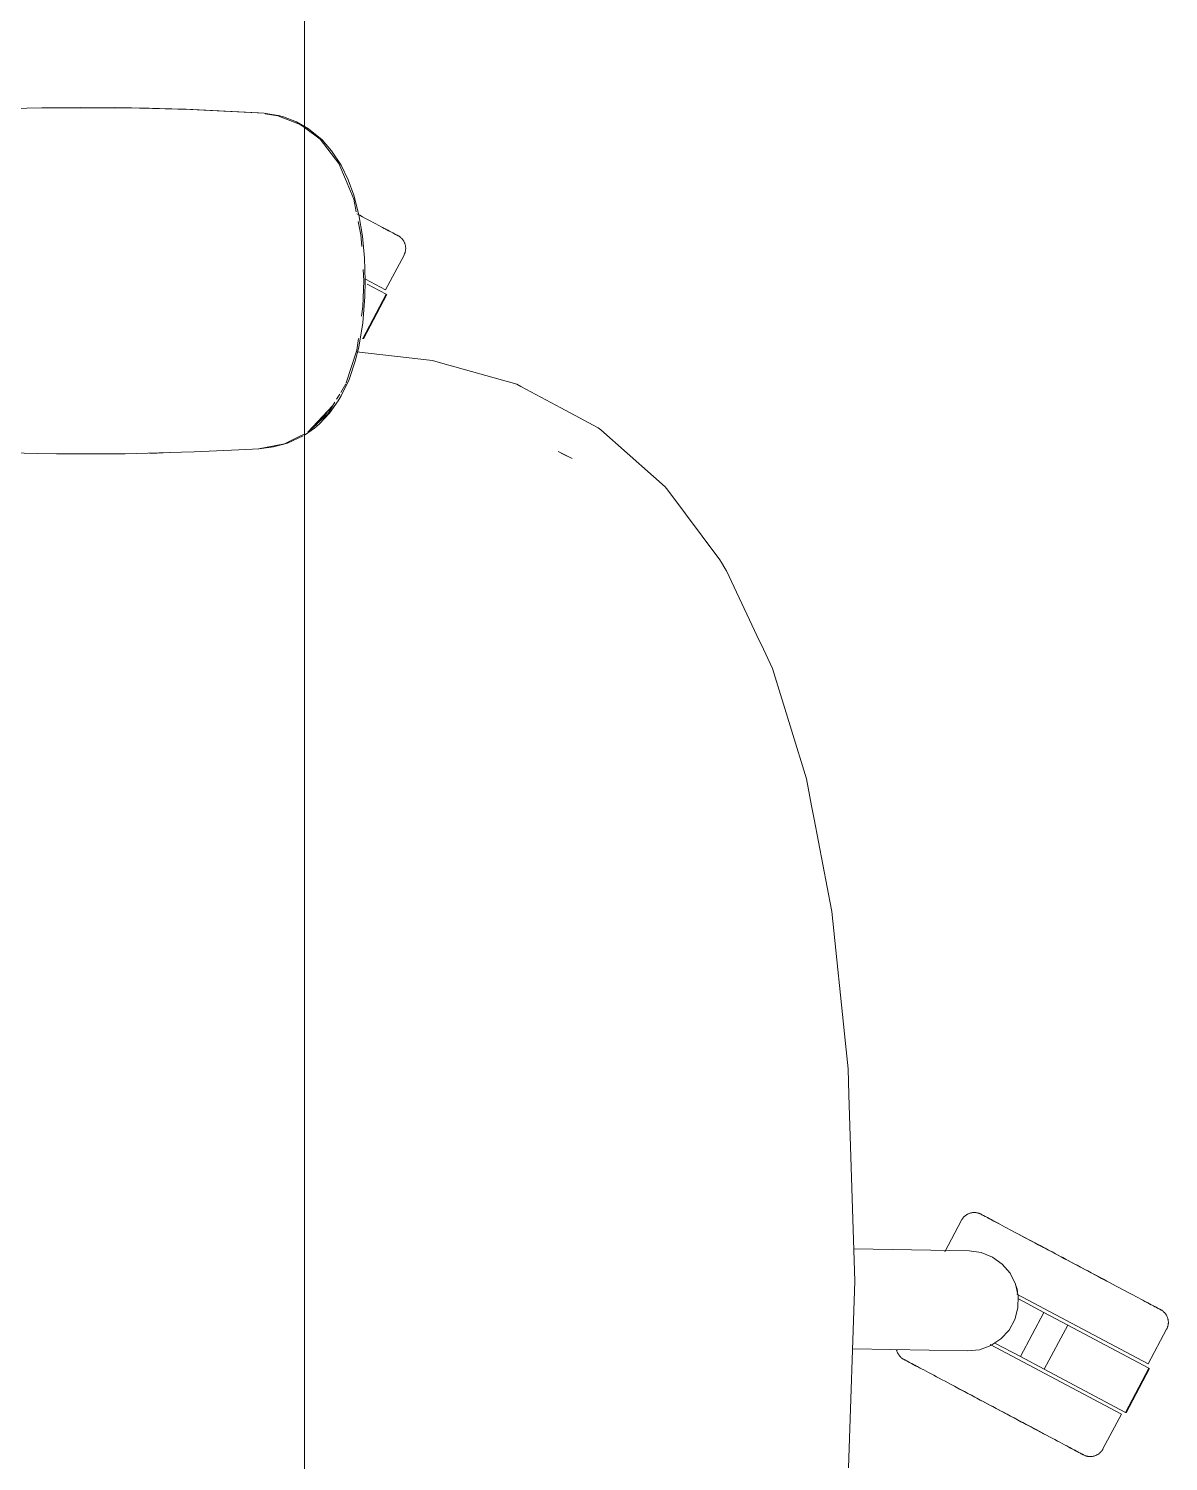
# Model space of a CAD drawing. Header units: millimetres. Extents: x 79795 to 317870, y -36033 to 97293.
# Drawn here: x 200598.6 to 200917.5, y 33480.2 to 33881.1 of the extents above; entities that cross this region are included whole.
import ezdxf

# ---------------------------------------------------------------- set-up
doc = ezdxf.new("R2010")
doc.units = ezdxf.units.MM
doc.header["$MEASUREMENT"] = 0
doc.layers.add('G-IMPT', color=8, linetype='CONTINUOUS', lineweight=9)
doc.layers.add('I-FURN', color=8, linetype='CONTINUOUS', lineweight=9)

msp = doc.modelspace()

# ---------------------------------------------------------------- linework, layer by layer
at = {"layer": 'G-IMPT'}
for p, q in [((200602.34, 33858.92), (200593.92, 33858.76)), ((200602.34, 33858.92), (200613.13, 33859.01)), ((200602.34, 33858.92), (200622.52, 33858.97)), ((200602.34, 33858.92), (200632.35, 33858.81)), ((200632.35, 33858.81), (200613.13, 33859.01)), ((200622.52, 33858.97), (200632.35, 33858.81)), ((200622.52, 33858.97), (200643.92, 33858.46)), ((200622.52, 33858.97), (200642.71, 33858.5)), ((200622.52, 33858.93), (200624.56, 33858.95)), ((200624.56, 33858.95), (200626.77, 33858.87)), ((200632.35, 33858.81), (200643.92, 33858.46)), ((200643.92, 33858.46), (200642.71, 33858.5)), ((200642.71, 33858.5), (200664.49, 33857.42)), ((200642.71, 33858.5), (200662.89, 33857.53)), ((200643.92, 33858.46), (200664.49, 33857.42)), ((200664.49, 33857.42), (200662.89, 33857.53)), ((200664.49, 33857.42), (200666.14, 33857.16)), ((200668.35, 33856.7), (200664.83, 33857.23)), ((200668.53, 33856.72), (200666.14, 33857.16)), ((200668.35, 33856.7), (200674.55, 33854.29)), ((200668.53, 33856.72), (200669.88, 33856.35)), ((200673.52, 33854.96), (200669.88, 33856.35)), ((200673.52, 33854.96), (200675.76, 33853.68)), ((200674.55, 33854.29), (200675.76, 33853.39)), ((200675.76, 33853.68), (200676.95, 33853)), ((200675.76, 33853.39), (200680.17, 33850.12)), ((200676.95, 33853), (200680.69, 33849.92)), ((200680.17, 33850.12), (200685.39, 33843.33)), ((200683.36, 33846.89), (200680.69, 33849.92)), ((200686.02, 33842.84), (200683.36, 33846.89)), ((200685.39, 33843.33), (200687.23, 33838.94)), ((200686.02, 33842.84), (200688, 33838.76)), ((200689.56, 33833.32), (200687.23, 33838.94)), ((200689.59, 33834.43), (200688, 33838.76)), ((200689.56, 33833.32), (200690.27, 33829.85)), ((200689.59, 33834.43), (200691.01, 33828.95)), ((200692.01, 33823.02), (200691.01, 33828.95)), ((200690.83, 33827.1), (200691.6, 33823.35)), ((200691.6, 33823.35), (200691.8, 33820.15)), ((200692.01, 33823.02), (200692.58, 33816.87)), ((200692.76, 33810.53), (200692.58, 33816.87)), ((200692.19, 33813.64), (200692.39, 33810.53)), ((200692.15, 33803.36), (200692.39, 33810.53)), ((200692.67, 33806.02), (200692.76, 33810.53)), ((200692.67, 33806.02), (200692.1, 33798.71)), ((200692.15, 33803.36), (200691.76, 33800.58)), ((200690.98, 33791.94), (200692.1, 33798.71)), ((200690.89, 33794.4), (200690.43, 33791.1)), ((200690.43, 33791.1), (200687.48, 33781.96)), ((200690, 33788.02), (200690.98, 33791.94)), ((200690.31, 33790.6), (200711.59, 33788.18)), ((200690, 33788.02), (200688.26, 33782.93)), ((200713.85, 33787.55), (200711.59, 33788.18)), ((200713.85, 33787.55), (200735.19, 33781.54)), ((200687.4, 33781.71), (200685.93, 33779.26)), ((200688.26, 33782.93), (200686.06, 33778.29)), ((200735.19, 33781.54), (200736.31, 33780.95)), ((200736.31, 33780.95), (200747.54, 33774.93)), ((200684.32, 33776.56), (200682.44, 33773.41)), ((200682.8, 33773.46), (200685.25, 33776.92)), ((200685.65, 33778.79), (200684.79, 33777.35)), ((200686.06, 33778.29), (200685.25, 33776.92)), ((200683.63, 33775.5), (200676.73, 33768.11)), ((200682.44, 33773.41), (200676.73, 33768.11)), ((200682.22, 33773.87), (200679.14, 33770.34)), ((200679.94, 33770.42), (200682.8, 33773.46)), ((200683.63, 33775.5), (200682.35, 33774.03)), ((200747.54, 33774.93), (200757.98, 33769.35)), ((200675.76, 33767.33), (200678.62, 33769.28)), ((200676.73, 33768.11), (200679.14, 33770.34)), ((200679.94, 33770.42), (200678.62, 33769.28)), ((200758.65, 33768.76), (200757.98, 33769.35)), ((200773.43, 33755.75), (200758.65, 33768.76)), ((200670.23, 33764.9), (200662.89, 33763.53)), ((200667.12, 33764.03), (200671.07, 33765.1)), ((200674.49, 33767), (200670.23, 33764.9)), ((200675.4, 33767.08), (200671.07, 33765.1)), ((200674.49, 33767), (200675.76, 33767.63)), ((200600.98, 33762.16), (200588.67, 33762.45)), ((200600.98, 33762.16), (200606.45, 33762.08)), ((200621.16, 33762.08), (200606.45, 33762.08)), ((200625.67, 33762.13), (200621.16, 33762.08)), ((200625.67, 33762.13), (200641.34, 33762.51)), ((200632.4, 33762.3), (200634.61, 33762.3)), ((200637.94, 33762.45), (200634.61, 33762.3)), ((200641.34, 33762.51), (200644.89, 33762.63)), ((200657.45, 33763.25), (200644.89, 33762.63)), ((200657.45, 33763.25), (200663.11, 33763.53)), ((200663.11, 33763.53), (200667.12, 33764.03)), ((200748.38, 33761.92), (200746.79, 33762.7)), ((200750.68, 33760.74), (200746.79, 33762.7)), ((200750.68, 33760.74), (200748.38, 33761.92)), ((200773.43, 33755.75), (200776.69, 33752.88)), ((200777.41, 33751.91), (200776.69, 33752.88)), ((200791.98, 33732.41), (200777.41, 33751.91)), ((200791.98, 33732.41), (200792.44, 33731.64)), ((200792.44, 33731.64), (200793.39, 33730.06)), ((200793.81, 33729.35), (200793.39, 33730.06)), ((200793.81, 33729.35), (200803.07, 33709.71)), ((200803.07, 33709.71), (200803.51, 33708.79)), ((200806.7, 33702.03), (200803.51, 33708.79)), ((200806.7, 33702.03), (200812.02, 33684.76)), ((200812.02, 33684.76), (200816.21, 33671.15)), ((200816.21, 33671.15), (200817.67, 33663.55)), ((200818.37, 33659.88), (200817.67, 33663.55)), ((200818.37, 33659.88), (200823.24, 33634.51)), ((200823.33, 33634.04), (200823.24, 33634.51)), ((200823.33, 33634.04), (200827.15, 33597.05)), ((200827.15, 33597.05), (200827.88, 33589.98)), ((200828.11, 33582.73), (200827.88, 33589.98)), ((200829.72, 33530.56), (200828.11, 33582.73)), ((200828.02, 33478.38), (200829.72, 33530.56))]:
    msp.add_line(p, q, dxfattribs=at)
at = {"layer": 'I-FURN'}
for p, q in [((200675.76, 34208.33), (200675.76, 32808.33)), ((200675.76, 32808.33), (200675.76, 34208.33)), ((200691.24, 33828.83), (200690.41, 33829.27)), ((200692.05, 33828.4), (200691.24, 33828.83)), ((200692.84, 33827.98), (200692.05, 33828.4)), ((200693.6, 33827.57), (200692.84, 33827.98)), ((200694.34, 33827.18), (200693.6, 33827.57)), ((200695.05, 33826.81), (200694.34, 33827.18)), ((200695.72, 33826.44), (200695.05, 33826.81)), ((200696.37, 33826.1), (200695.72, 33826.44)), ((200696.99, 33825.77), (200696.37, 33826.1)), ((200697.57, 33825.46), (200696.99, 33825.77)), ((200697.26, 33825.63), (200697.83, 33825.32)), ((200698.12, 33825.17), (200697.57, 33825.46)), ((200697.83, 33825.32), (200698.37, 33825.04)), ((200698.64, 33824.89), (200698.12, 33825.17)), ((200698.37, 33825.04), (200698.87, 33824.77)), ((200699.12, 33824.64), (200698.64, 33824.89)), ((200698.87, 33824.77), (200699.33, 33824.53)), ((200699.57, 33824.4), (200699.12, 33824.64)), ((200699.33, 33824.53), (200699.76, 33824.3)), ((200699.98, 33824.18), (200699.57, 33824.4)), ((200699.76, 33824.3), (200700.15, 33824.09)), ((200700.35, 33823.98), (200699.98, 33824.18)), ((200700.15, 33824.09), (200700.51, 33823.9)), ((200700.69, 33823.81), (200700.35, 33823.98)), ((200700.51, 33823.9), (200700.83, 33823.73)), ((200700.98, 33823.65), (200700.69, 33823.81)), ((200700.83, 33823.73), (200701.11, 33823.58)), ((200701.24, 33823.51), (200700.98, 33823.65)), ((200701.11, 33823.58), (200701.35, 33823.45)), ((200701.46, 33823.39), (200701.24, 33823.51)), ((200701.35, 33823.45), (200701.55, 33823.35)), ((200701.64, 33823.3), (200701.46, 33823.39)), ((200701.55, 33823.35), (200701.71, 33823.26)), ((200701.78, 33823.22), (200701.64, 33823.3)), ((200701.71, 33823.26), (200701.83, 33823.2)), ((200701.88, 33823.17), (200701.78, 33823.22)), ((200701.83, 33823.2), (200701.92, 33823.15)), ((200701.94, 33823.14), (200701.88, 33823.17)), ((200701.92, 33823.15), (200701.96, 33823.13)), ((200701.96, 33823.13), (200701.94, 33823.14)), ((200701.96, 33823.13), (200702.1, 33823.05)), ((200701.96, 33823.13), (200701.96, 33823.13)), ((200702.1, 33823.05), (200702.24, 33822.96)), ((200702.24, 33822.96), (200702.38, 33822.88)), ((200702.38, 33822.88), (200702.51, 33822.78)), ((200702.51, 33822.78), (200702.63, 33822.68)), ((200702.63, 33822.68), (200702.75, 33822.58)), ((200702.75, 33822.58), (200702.87, 33822.47)), ((200702.87, 33822.47), (200702.99, 33822.35)), ((200702.99, 33822.35), (200703.1, 33822.23)), ((200703.1, 33822.23), (200703.2, 33822.11)), ((200703.2, 33822.11), (200703.3, 33821.98)), ((200703.3, 33821.98), (200703.39, 33821.85)), ((200703.39, 33821.85), (200703.48, 33821.72)), ((200703.48, 33821.72), (200703.56, 33821.58)), ((200703.56, 33821.58), (200703.64, 33821.44)), ((200703.64, 33821.44), (200703.71, 33821.29)), ((200703.71, 33821.29), (200703.78, 33821.15)), ((200703.78, 33821.15), (200703.84, 33821)), ((200703.84, 33821), (200703.89, 33820.84)), ((200703.89, 33820.84), (200703.94, 33820.69)), ((200703.94, 33820.69), (200703.98, 33820.54)), ((200703.98, 33820.54), (200704.02, 33820.38)), ((200698.48, 33807.99), (200703.63, 33817.68)), ((200703.65, 33817.72), (200703.63, 33817.68)), ((200703.72, 33817.86), (200703.65, 33817.72)), ((200703.79, 33818.01), (200703.72, 33817.86)), ((200703.85, 33818.16), (200703.79, 33818.01)), ((200703.9, 33818.31), (200703.85, 33818.16)), ((200703.95, 33818.46), (200703.9, 33818.31)), ((200703.99, 33818.62), (200703.95, 33818.46)), ((200704.02, 33818.78), (200703.99, 33818.62)), ((200704.02, 33820.38), (200704.05, 33820.22)), ((200704.05, 33818.94), (200704.02, 33818.78)), ((200704.05, 33820.22), (200704.07, 33820.06)), ((200704.07, 33819.09), (200704.05, 33818.94)), ((200704.07, 33820.06), (200704.09, 33819.9)), ((200704.09, 33819.26), (200704.07, 33819.09)), ((200704.09, 33819.9), (200704.1, 33819.74)), ((200704.1, 33819.42), (200704.09, 33819.26)), ((200704.1, 33819.74), (200704.1, 33819.58)), ((200704.1, 33819.58), (200704.1, 33819.42)), ((200692.85, 33810.98), (200698.48, 33807.99)), ((200693.37, 33809.57), (200698.66, 33806.76)), ((200698.66, 33806.76), (200692.09, 33794.4)), ((200692.26, 33794.31), (200698.83, 33806.67)), ((200692.09, 33794.4), (200692, 33794.45)), ((200859.68, 33547.79), (200859.76, 33547.93)), ((200859.76, 33547.93), (200859.85, 33548.06)), ((200859.85, 33548.06), (200859.94, 33548.19)), ((200859.94, 33548.19), (200860.04, 33548.32)), ((200860.04, 33548.32), (200860.15, 33548.44)), ((200860.15, 33548.44), (200860.26, 33548.56)), ((200860.26, 33548.56), (200860.37, 33548.67)), ((200860.37, 33548.67), (200860.49, 33548.78)), ((200860.49, 33548.78), (200860.61, 33548.88)), ((200860.61, 33548.88), (200860.74, 33548.98)), ((200860.74, 33548.98), (200860.87, 33549.08)), ((200860.87, 33549.08), (200861.01, 33549.16)), ((200861.01, 33549.16), (200861.15, 33549.25)), ((200861.15, 33549.25), (200861.29, 33549.33)), ((200861.29, 33549.33), (200861.43, 33549.4)), ((200861.43, 33549.4), (200861.58, 33549.46)), ((200861.58, 33549.46), (200861.73, 33549.52)), ((200861.73, 33549.52), (200861.88, 33549.58)), ((200861.88, 33549.58), (200862.03, 33549.63)), ((200862.03, 33549.63), (200862.19, 33549.67)), ((200862.19, 33549.67), (200862.35, 33549.7)), ((200862.35, 33549.7), (200862.5, 33549.73)), ((200862.5, 33549.73), (200862.66, 33549.76)), ((200862.66, 33549.76), (200862.82, 33549.77)), ((200862.82, 33549.77), (200862.99, 33549.78)), ((200862.99, 33549.78), (200863.15, 33549.79)), ((200863.15, 33549.79), (200863.31, 33549.78)), ((200863.31, 33549.78), (200863.47, 33549.77)), ((200863.47, 33549.77), (200863.63, 33549.76)), ((200863.63, 33549.76), (200863.79, 33549.73)), ((200863.79, 33549.73), (200863.95, 33549.71)), ((200863.95, 33549.71), (200864.1, 33549.67)), ((200864.1, 33549.67), (200864.26, 33549.63)), ((200864.26, 33549.63), (200864.41, 33549.58)), ((200864.41, 33549.58), (200864.57, 33549.53)), ((200864.57, 33549.53), (200864.72, 33549.47)), ((200864.72, 33549.47), (200864.86, 33549.4)), ((200864.86, 33549.4), (200865.01, 33549.33)), ((200865.01, 33549.33), (200865.05, 33549.31)), ((200865.05, 33549.31), (200865.07, 33549.3)), ((200865.09, 33549.29), (200865.05, 33549.31)), ((200865.05, 33549.31), (200865.05, 33549.31)), ((200865.07, 33549.3), (200865.13, 33549.27)), ((200865.18, 33549.24), (200865.09, 33549.29)), ((200865.13, 33549.27), (200865.23, 33549.22)), ((200865.3, 33549.18), (200865.18, 33549.24)), ((200865.23, 33549.22), (200865.37, 33549.14)), ((200865.46, 33549.09), (200865.3, 33549.18)), ((200865.37, 33549.14), (200865.55, 33549.05)), ((200865.66, 33548.99), (200865.46, 33549.09)), ((200865.55, 33549.05), (200865.77, 33548.93)), ((200865.9, 33548.86), (200865.66, 33548.99)), ((200865.77, 33548.93), (200866.03, 33548.79)), ((200866.18, 33548.71), (200865.9, 33548.86)), ((200866.03, 33548.79), (200866.32, 33548.63)), ((200866.5, 33548.54), (200866.18, 33548.71)), ((200866.32, 33548.63), (200866.66, 33548.46)), ((200866.86, 33548.35), (200866.5, 33548.54)), ((200866.66, 33548.46), (200867.03, 33548.26)), ((200867.25, 33548.14), (200866.86, 33548.35)), ((200867.03, 33548.26), (200867.44, 33548.04)), ((200867.68, 33547.91), (200867.25, 33548.14)), ((200867.44, 33548.04), (200867.89, 33547.8)), ((200859.6, 33547.65), (200854.9, 33538.81)), ((200859.6, 33547.65), (200859.68, 33547.79)), ((200868.14, 33547.67), (200867.68, 33547.91)), ((200867.89, 33547.8), (200868.37, 33547.55)), ((200868.64, 33547.4), (200868.14, 33547.67)), ((200868.37, 33547.55), (200868.89, 33547.27)), ((200869.18, 33547.12), (200868.64, 33547.4)), ((200868.89, 33547.27), (200869.44, 33546.98)), ((200869.75, 33546.81), (200869.18, 33547.12)), ((200869.44, 33546.98), (200870.02, 33546.67)), ((200870.35, 33546.49), (200869.75, 33546.81)), ((200870.98, 33546.16), (200870.35, 33546.49)), ((200871.65, 33545.8), (200870.98, 33546.16)), ((200872.34, 33545.43), (200871.65, 33545.8)), ((200873.06, 33545.05), (200872.34, 33545.43)), ((200873.81, 33544.65), (200873.06, 33545.05)), ((200874.59, 33544.24), (200873.81, 33544.65)), ((200875.39, 33543.81), (200874.59, 33544.24)), ((200876.22, 33543.37), (200875.39, 33543.81)), ((200875.77, 33543.61), (200876.6, 33543.17)), ((200877.06, 33542.92), (200876.22, 33543.37)), ((200876.6, 33543.17), (200877.46, 33542.71)), ((200877.93, 33542.46), (200877.06, 33542.92)), ((200877.46, 33542.71), (200878.34, 33542.25)), ((200878.82, 33541.99), (200877.93, 33542.46)), ((200878.34, 33542.25), (200879.23, 33541.77)), ((200879.72, 33541.51), (200878.82, 33541.99)), ((200879.23, 33541.77), (200880.15, 33541.29)), ((200880.65, 33541.02), (200879.72, 33541.51)), ((200880.15, 33541.29), (200881.08, 33540.79)), ((200881.58, 33540.52), (200880.65, 33541.02)), ((200881.08, 33540.79), (200882.02, 33540.29)), ((200882.54, 33540.01), (200881.58, 33540.52)), ((200882.02, 33540.29), (200882.98, 33539.78)), ((200883.5, 33539.5), (200882.54, 33540.01)), ((200829.44, 33539.59), (200861.78, 33539.02)), ((200861.78, 33539.02), (200865.13, 33538.56)), ((200865.13, 33538.56), (200868.26, 33537.31)), ((200868.26, 33537.31), (200871, 33535.34)), ((200882.98, 33539.78), (200883.95, 33539.26)), ((200884.47, 33538.98), (200883.5, 33539.5)), ((200883.95, 33539.26), (200884.92, 33538.74)), ((200885.46, 33538.46), (200884.47, 33538.98)), ((200884.92, 33538.74), (200885.91, 33538.22)), ((200886.45, 33537.93), (200885.46, 33538.46)), ((200885.91, 33538.22), (200886.91, 33537.69)), ((200887.44, 33537.4), (200886.45, 33537.93)), ((200886.91, 33537.69), (200887.91, 33537.16)), ((200888.45, 33536.87), (200887.44, 33537.4)), ((200887.91, 33537.16), (200888.91, 33536.63)), ((200889.45, 33536.34), (200888.45, 33536.87)), ((200888.91, 33536.63), (200889.91, 33536.09)), ((200890.46, 33535.8), (200889.45, 33536.34)), ((200889.91, 33536.09), (200890.92, 33535.56)), ((200871, 33535.34), (200873.19, 33532.78)), ((200873.19, 33532.78), (200874.71, 33529.77)), ((200891.46, 33535.27), (200890.46, 33535.8)), ((200890.92, 33535.56), (200891.92, 33535.02)), ((200892.46, 33534.74), (200891.46, 33535.27)), ((200891.92, 33535.02), (200892.92, 33534.49)), ((200893.46, 33534.2), (200892.46, 33534.74)), ((200892.92, 33534.49), (200893.92, 33533.96)), ((200894.46, 33533.68), (200893.46, 33534.2)), ((200893.92, 33533.96), (200894.91, 33533.43)), ((200895.44, 33533.15), (200894.46, 33533.68)), ((200894.91, 33533.43), (200895.9, 33532.91)), ((200896.42, 33532.63), (200895.44, 33533.15)), ((200895.9, 33532.91), (200896.87, 33532.39)), ((200897.39, 33532.12), (200896.42, 33532.63)), ((200896.87, 33532.39), (200897.83, 33531.88)), ((200898.35, 33531.61), (200897.39, 33532.12)), ((200897.83, 33531.88), (200898.79, 33531.37)), ((200874.71, 33529.77), (200875.46, 33526.48)), ((200899.29, 33531.1), (200898.35, 33531.61)), ((200898.79, 33531.37), (200899.72, 33530.88)), ((200900.22, 33530.61), (200899.29, 33531.1)), ((200899.72, 33530.88), (200900.65, 33530.39)), ((200901.14, 33530.12), (200900.22, 33530.61)), ((200900.65, 33530.39), (200901.55, 33529.9)), ((200902.03, 33529.65), (200901.14, 33530.12)), ((200902.91, 33529.18), (200902.03, 33529.65)), ((200903.77, 33528.73), (200902.91, 33529.18)), ((200904.6, 33528.28), (200903.77, 33528.73)), ((200905.41, 33527.85), (200904.6, 33528.28)), ((200875.12, 33526.97), (200911.84, 33507.45)), ((200875.46, 33526.48), (200875.4, 33523.1)), ((200875.53, 33525.62), (200882.67, 33521.82)), ((200906.2, 33527.43), (200905.41, 33527.85)), ((200906.96, 33527.03), (200906.2, 33527.43)), ((200907.7, 33526.64), (200906.96, 33527.03)), ((200908.4, 33526.26), (200907.7, 33526.64)), ((200909.08, 33525.9), (200908.4, 33526.26)), ((200909.73, 33525.55), (200909.08, 33525.9)), ((200910.35, 33525.23), (200909.73, 33525.55)), ((200910.93, 33524.92), (200910.35, 33525.23)), ((200910.62, 33525.08), (200911.19, 33524.78)), ((200911.48, 33524.62), (200910.93, 33524.92)), ((200911.19, 33524.78), (200911.72, 33524.49)), ((200912, 33524.35), (200911.48, 33524.62)), ((200911.72, 33524.49), (200912.23, 33524.23)), ((200912.48, 33524.09), (200912, 33524.35)), ((200912.23, 33524.23), (200912.69, 33523.98)), ((200912.93, 33523.85), (200912.48, 33524.09)), ((200912.69, 33523.98), (200913.12, 33523.75)), ((200875.4, 33523.1), (200874.54, 33519.84)), ((200882.67, 33521.82), (200876.1, 33509.46)), ((200882.67, 33521.82), (200889.31, 33518.29)), ((200913.34, 33523.64), (200912.93, 33523.85)), ((200913.12, 33523.75), (200913.51, 33523.54)), ((200913.71, 33523.44), (200913.34, 33523.64)), ((200913.51, 33523.54), (200913.87, 33523.35)), ((200914.05, 33523.26), (200913.71, 33523.44)), ((200913.87, 33523.35), (200914.19, 33523.19)), ((200914.34, 33523.1), (200914.05, 33523.26)), ((200914.19, 33523.19), (200914.47, 33523.04)), ((200914.6, 33522.96), (200914.34, 33523.1)), ((200914.47, 33523.04), (200914.71, 33522.91)), ((200914.82, 33522.85), (200914.6, 33522.96)), ((200914.71, 33522.91), (200914.91, 33522.8)), ((200915, 33522.75), (200914.82, 33522.85)), ((200914.91, 33522.8), (200915.07, 33522.72)), ((200915.14, 33522.68), (200915, 33522.75)), ((200915.07, 33522.72), (200915.19, 33522.65)), ((200915.24, 33522.62), (200915.14, 33522.68)), ((200915.19, 33522.65), (200915.27, 33522.61)), ((200915.3, 33522.59), (200915.24, 33522.62)), ((200915.27, 33522.61), (200915.32, 33522.58)), ((200915.32, 33522.58), (200915.3, 33522.59)), ((200915.32, 33522.58), (200915.46, 33522.5)), ((200915.32, 33522.58), (200915.32, 33522.58)), ((200915.46, 33522.5), (200915.6, 33522.42)), ((200915.6, 33522.42), (200915.73, 33522.33)), ((200915.73, 33522.33), (200915.86, 33522.23)), ((200915.86, 33522.23), (200915.99, 33522.14)), ((200915.99, 33522.14), (200916.11, 33522.03)), ((200916.11, 33522.03), (200916.23, 33521.92)), ((200916.23, 33521.92), (200916.35, 33521.81)), ((200916.35, 33521.81), (200916.45, 33521.69)), ((200916.45, 33521.69), (200916.56, 33521.56)), ((200916.56, 33521.56), (200916.66, 33521.44)), ((200916.66, 33521.44), (200916.75, 33521.31)), ((200916.75, 33521.31), (200916.84, 33521.17)), ((200916.84, 33521.17), (200916.92, 33521.03)), ((200916.92, 33521.03), (200917, 33520.89)), ((200917, 33520.89), (200917.07, 33520.75)), ((200917.07, 33520.75), (200917.14, 33520.6)), ((200917.14, 33520.6), (200917.2, 33520.45)), ((200917.2, 33520.45), (200917.25, 33520.3)), ((200917.25, 33520.3), (200917.3, 33520.15)), ((200917.3, 33520.15), (200917.34, 33519.99)), ((200917.34, 33519.99), (200917.38, 33519.83)), ((200872.92, 33516.88), (200870.64, 33514.4)), ((200874.54, 33519.84), (200872.92, 33516.88)), ((200889.31, 33518.29), (200882.74, 33505.93)), ((200889.31, 33518.29), (200912.02, 33506.21)), ((200911.84, 33507.45), (200916.99, 33517.13)), ((200917.01, 33517.17), (200916.99, 33517.13)), ((200917.08, 33517.31), (200917.01, 33517.17)), ((200917.15, 33517.46), (200917.08, 33517.31)), ((200917.2, 33517.61), (200917.15, 33517.46)), ((200917.26, 33517.76), (200917.2, 33517.61)), ((200917.31, 33517.92), (200917.26, 33517.76)), ((200917.35, 33518.07), (200917.31, 33517.92)), ((200917.38, 33518.23), (200917.35, 33518.07)), ((200917.38, 33519.83), (200917.41, 33519.67)), ((200917.41, 33518.39), (200917.38, 33518.23)), ((200917.41, 33519.67), (200917.43, 33519.51)), ((200917.43, 33518.55), (200917.41, 33518.39)), ((200917.43, 33519.51), (200917.45, 33519.35)), ((200917.45, 33518.71), (200917.43, 33518.55)), ((200917.45, 33519.35), (200917.46, 33519.19)), ((200917.46, 33518.87), (200917.45, 33518.71)), ((200917.46, 33519.19), (200917.46, 33519.03)), ((200917.46, 33519.03), (200917.46, 33518.87)), ((200867.83, 33512.53), (200864.65, 33511.39)), ((200867.58, 33512.86), (200904.33, 33493.32)), ((200870.64, 33514.4), (200867.83, 33512.53)), ((200876.1, 33509.46), (200868.96, 33513.26)), ((200861.3, 33511.04), (200829.11, 33511.6)), ((200841.43, 33511.29), (200841.4, 33511.45)), ((200841.47, 33511.13), (200841.43, 33511.29)), ((200841.52, 33510.98), (200841.47, 33511.13)), ((200841.57, 33510.83), (200841.52, 33510.98)), ((200841.63, 33510.68), (200841.57, 33510.83)), ((200841.7, 33510.53), (200841.63, 33510.68)), ((200841.77, 33510.39), (200841.7, 33510.53)), ((200841.85, 33510.25), (200841.77, 33510.39)), ((200841.93, 33510.11), (200841.85, 33510.25)), ((200842.02, 33509.97), (200841.93, 33510.11)), ((200842.12, 33509.84), (200842.02, 33509.97)), ((200842.22, 33509.72), (200842.12, 33509.84)), ((200842.32, 33509.59), (200842.22, 33509.72)), ((200842.43, 33509.47), (200842.32, 33509.59)), ((200842.54, 33509.36), (200842.43, 33509.47)), ((200842.66, 33509.25), (200842.54, 33509.36)), ((200842.78, 33509.14), (200842.66, 33509.25)), ((200842.91, 33509.04), (200842.78, 33509.14)), ((200843.04, 33508.95), (200842.91, 33509.04)), ((200843.17, 33508.86), (200843.04, 33508.95)), ((200843.31, 33508.78), (200843.17, 33508.86)), ((200843.45, 33508.7), (200843.31, 33508.78)), ((200843.46, 33508.69), (200843.45, 33508.7)), ((200843.45, 33508.7), (200843.47, 33508.69)), ((200843.5, 33508.67), (200843.46, 33508.69)), ((200843.47, 33508.69), (200843.53, 33508.65)), ((200843.58, 33508.63), (200843.5, 33508.67)), ((200843.53, 33508.65), (200843.63, 33508.6)), ((200843.7, 33508.56), (200843.58, 33508.63)), ((200843.63, 33508.6), (200843.77, 33508.53)), ((200843.86, 33508.48), (200843.7, 33508.56)), ((200843.77, 33508.53), (200843.95, 33508.43)), ((200844.07, 33508.37), (200843.86, 33508.48)), ((200843.95, 33508.43), (200844.17, 33508.31)), ((200844.31, 33508.24), (200844.07, 33508.37)), ((200844.17, 33508.31), (200844.43, 33508.18)), ((200844.59, 33508.09), (200844.31, 33508.24)), ((200844.43, 33508.18), (200844.73, 33508.02)), ((200844.9, 33507.93), (200844.59, 33508.09)), ((200844.73, 33508.02), (200845.06, 33507.84)), ((200845.26, 33507.74), (200844.9, 33507.93)), ((200845.06, 33507.84), (200845.44, 33507.64)), ((200864.65, 33511.39), (200861.3, 33511.04)), ((200882.74, 33505.93), (200876.1, 33509.46)), ((200845.65, 33507.53), (200845.26, 33507.74)), ((200845.44, 33507.64), (200845.85, 33507.42)), ((200846.08, 33507.3), (200845.65, 33507.53)), ((200845.85, 33507.42), (200846.29, 33507.19)), ((200846.55, 33507.05), (200846.08, 33507.3)), ((200846.29, 33507.19), (200846.77, 33506.93)), ((200847.05, 33506.78), (200846.55, 33507.05)), ((200846.77, 33506.93), (200847.29, 33506.66)), ((200847.58, 33506.5), (200847.05, 33506.78)), ((200847.29, 33506.66), (200847.84, 33506.36)), ((200848.15, 33506.2), (200847.58, 33506.5)), ((200847.84, 33506.36), (200848.43, 33506.05)), ((200848.43, 33506.05), (200849.04, 33505.72)), ((200849.04, 33505.72), (200849.69, 33505.38)), ((200849.69, 33505.38), (200850.37, 33505.02)), ((200850.37, 33505.02), (200851.08, 33504.64)), ((200851.08, 33504.64), (200851.81, 33504.25)), ((200851.81, 33504.25), (200852.57, 33503.85)), ((200852.57, 33503.85), (200853.36, 33503.43)), ((200905.45, 33493.85), (200882.74, 33505.93)), ((200912.02, 33506.21), (200905.45, 33493.85)), ((200905.62, 33493.76), (200912.19, 33506.12)), ((200853.36, 33503.43), (200854.17, 33503)), ((200854.17, 33503), (200855.01, 33502.55)), ((200855.01, 33502.55), (200855.86, 33502.1)), ((200855.86, 33502.1), (200856.74, 33501.63)), ((200856.74, 33501.63), (200857.64, 33501.16)), ((200858.13, 33500.89), (200857.22, 33501.38)), ((200857.64, 33501.16), (200858.55, 33500.67)), ((200859.05, 33500.4), (200858.13, 33500.89)), ((200858.55, 33500.67), (200859.48, 33500.18)), ((200859.99, 33499.91), (200859.05, 33500.4)), ((200859.48, 33500.18), (200860.42, 33499.67)), ((200860.94, 33499.4), (200859.99, 33499.91)), ((200860.42, 33499.67), (200861.38, 33499.16)), ((200861.9, 33498.89), (200860.94, 33499.4)), ((200861.38, 33499.16), (200862.35, 33498.65)), ((200862.88, 33498.37), (200861.9, 33498.89)), ((200862.35, 33498.65), (200863.33, 33498.13)), ((200863.86, 33497.85), (200862.88, 33498.37)), ((200863.33, 33498.13), (200864.32, 33497.6)), ((200864.85, 33497.32), (200863.86, 33497.85)), ((200864.32, 33497.6), (200865.31, 33497.08)), ((200865.85, 33496.79), (200864.85, 33497.32)), ((200865.31, 33497.08), (200866.31, 33496.54)), ((200866.85, 33496.26), (200865.85, 33496.79)), ((200866.31, 33496.54), (200867.31, 33496.01)), ((200867.85, 33495.72), (200866.85, 33496.26)), ((200867.31, 33496.01), (200868.32, 33495.48)), ((200868.86, 33495.19), (200867.85, 33495.72)), ((200868.32, 33495.48), (200869.32, 33494.94)), ((200869.87, 33494.65), (200868.86, 33495.19)), ((200869.32, 33494.94), (200870.33, 33494.41)), ((200870.87, 33494.12), (200869.87, 33494.65)), ((200870.33, 33494.41), (200871.33, 33493.88)), ((200871.87, 33493.59), (200870.87, 33494.12)), ((200871.33, 33493.88), (200872.33, 33493.35)), ((200872.86, 33493.06), (200871.87, 33493.59)), ((200872.33, 33493.35), (200873.32, 33492.82)), ((200873.85, 33492.54), (200872.86, 33493.06)), ((200873.32, 33492.82), (200874.3, 33492.3)), ((200874.83, 33492.01), (200873.85, 33492.54)), ((200874.3, 33492.3), (200875.27, 33491.78)), ((200875.8, 33491.5), (200874.83, 33492.01)), ((200899.18, 33483.63), (200904.33, 33493.32)), ((200875.27, 33491.78), (200876.24, 33491.26)), ((200876.75, 33490.99), (200875.8, 33491.5)), ((200876.24, 33491.26), (200877.19, 33490.76)), ((200877.7, 33490.49), (200876.75, 33490.99)), ((200877.19, 33490.76), (200878.13, 33490.26)), ((200878.63, 33489.99), (200877.7, 33490.49)), ((200878.13, 33490.26), (200879.05, 33489.77)), ((200879.54, 33489.51), (200878.63, 33489.99)), ((200879.05, 33489.77), (200879.96, 33489.29)), ((200880.44, 33489.03), (200879.54, 33489.51)), ((200879.96, 33489.29), (200880.84, 33488.82)), ((200881.31, 33488.57), (200880.44, 33489.03)), ((200880.84, 33488.82), (200881.71, 33488.35)), ((200882.17, 33488.11), (200881.31, 33488.57)), ((200881.71, 33488.35), (200882.56, 33487.9)), ((200883.01, 33487.67), (200882.17, 33488.11)), ((200882.56, 33487.9), (200883.38, 33487.47)), ((200883.38, 33487.47), (200884.18, 33487.04)), ((200884.18, 33487.04), (200884.96, 33486.63)), ((200884.96, 33486.63), (200885.71, 33486.23)), ((200885.71, 33486.23), (200886.43, 33485.85)), ((200886.43, 33485.85), (200887.12, 33485.48)), ((200887.12, 33485.48), (200887.79, 33485.12)), ((200887.79, 33485.12), (200888.42, 33484.79)), ((200888.42, 33484.79), (200889.02, 33484.47)), ((200889.34, 33484.3), (200888.75, 33484.61)), ((200889.02, 33484.47), (200889.59, 33484.16)), ((200889.89, 33484.01), (200889.34, 33484.3)), ((200889.59, 33484.16), (200890.13, 33483.88)), ((200890.4, 33483.73), (200889.89, 33484.01)), ((200890.13, 33483.88), (200890.63, 33483.61)), ((200890.89, 33483.48), (200890.4, 33483.73)), ((200890.63, 33483.61), (200891.1, 33483.37)), ((200891.33, 33483.24), (200890.89, 33483.48)), ((200891.1, 33483.37), (200891.52, 33483.14)), ((200891.74, 33483.02), (200891.33, 33483.24)), ((200891.52, 33483.14), (200891.92, 33482.93)), ((200892.11, 33482.82), (200891.74, 33483.02)), ((200891.92, 33482.93), (200892.27, 33482.74)), ((200892.45, 33482.64), (200892.11, 33482.82)), ((200892.27, 33482.74), (200892.59, 33482.57)), ((200892.75, 33482.49), (200892.45, 33482.64)), ((200892.59, 33482.57), (200892.87, 33482.42)), ((200893.01, 33482.35), (200892.75, 33482.49)), ((200892.87, 33482.42), (200893.11, 33482.29)), ((200893.22, 33482.23), (200893.01, 33482.35)), ((200893.11, 33482.29), (200893.31, 33482.19)), ((200893.4, 33482.14), (200893.22, 33482.23)), ((200893.31, 33482.19), (200893.47, 33482.1)), ((200893.55, 33482.06), (200893.4, 33482.14)), ((200893.47, 33482.1), (200893.6, 33482.04)), ((200893.65, 33482.01), (200893.55, 33482.06)), ((200893.6, 33482.04), (200893.68, 33481.99)), ((200893.71, 33481.98), (200893.65, 33482.01)), ((200893.68, 33481.99), (200893.72, 33481.97)), ((200893.73, 33481.97), (200893.71, 33481.98)), ((200893.72, 33481.97), (200893.73, 33481.97)), ((200893.76, 33481.95), (200893.73, 33481.97)), ((200893.91, 33481.87), (200893.76, 33481.95)), ((200894.06, 33481.81), (200893.91, 33481.87)), ((200894.21, 33481.75), (200894.06, 33481.81)), ((200894.36, 33481.7), (200894.21, 33481.75)), ((200894.51, 33481.65), (200894.36, 33481.7)), ((200894.67, 33481.61), (200894.51, 33481.65)), ((200894.83, 33481.57), (200894.67, 33481.61)), ((200894.98, 33481.54), (200894.83, 33481.57)), ((200895.14, 33481.52), (200894.98, 33481.54)), ((200895.3, 33481.51), (200895.14, 33481.52)), ((200895.47, 33481.5), (200895.3, 33481.51)), ((200895.63, 33481.49), (200895.47, 33481.5)), ((200895.79, 33481.5), (200895.63, 33481.49)), ((200895.95, 33481.51), (200895.79, 33481.5)), ((200896.11, 33481.52), (200895.95, 33481.51)), ((200896.27, 33481.55), (200896.11, 33481.52)), ((200896.43, 33481.58), (200896.27, 33481.55)), ((200896.58, 33481.61), (200896.43, 33481.58)), ((200896.74, 33481.65), (200896.58, 33481.61)), ((200896.89, 33481.7), (200896.74, 33481.65)), ((200897.05, 33481.76), (200896.89, 33481.7)), ((200897.2, 33481.82), (200897.05, 33481.76)), ((200897.34, 33481.88), (200897.2, 33481.82)), ((200897.49, 33481.95), (200897.34, 33481.88)), ((200897.63, 33482.03), (200897.49, 33481.95)), ((200897.77, 33482.11), (200897.63, 33482.03)), ((200897.9, 33482.2), (200897.77, 33482.11)), ((200898.03, 33482.3), (200897.9, 33482.2)), ((200898.16, 33482.4), (200898.03, 33482.3)), ((200898.28, 33482.5), (200898.16, 33482.4)), ((200898.4, 33482.61), (200898.28, 33482.5)), ((200898.52, 33482.72), (200898.4, 33482.61)), ((200898.62, 33482.84), (200898.52, 33482.72)), ((200898.73, 33482.96), (200898.62, 33482.84)), ((200898.83, 33483.09), (200898.73, 33482.96)), ((200898.92, 33483.22), (200898.83, 33483.09)), ((200899.01, 33483.35), (200898.92, 33483.22)), ((200899.1, 33483.49), (200899.01, 33483.35)), ((200899.18, 33483.63), (200899.1, 33483.49))]:
    msp.add_line(p, q, dxfattribs=at)
msp.add_arc((200861.73, 33525.03), 13.81, 12.3473, 17.336, dxfattribs=at)
msp.add_open_spline([(200875.05, 33528.67), (200875.17, 33528.25), (200875.24, 33527.82), (200875.3, 33527.38)], degree=3, dxfattribs=at)

doc.saveas('drawing.dxf')
